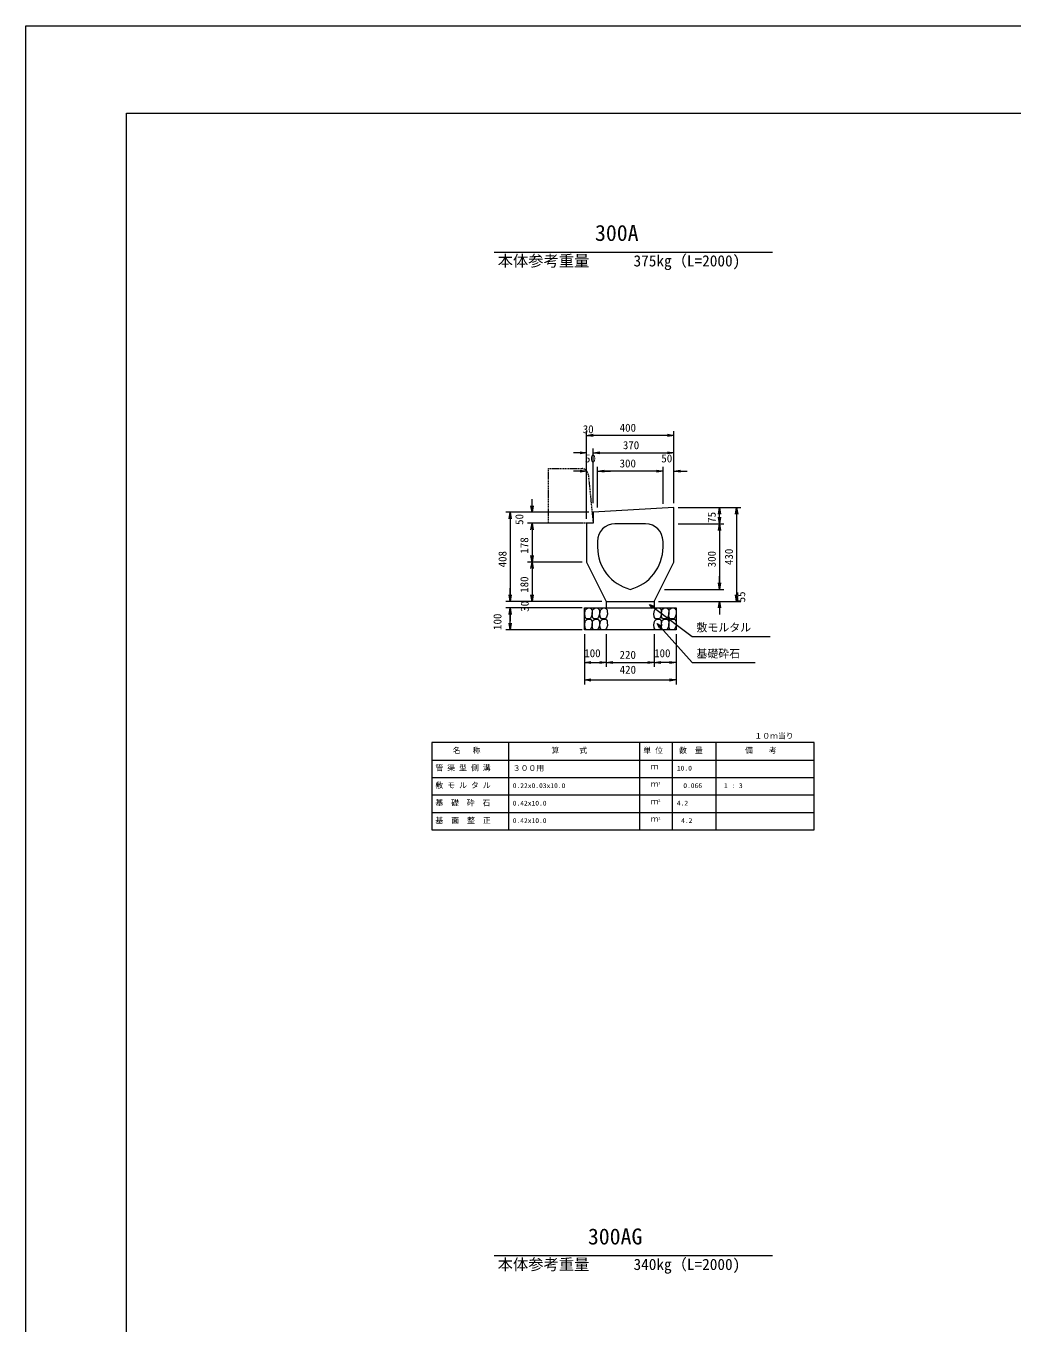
# Model space of a CAD drawing. Units: millimetres on the paper. Extents: x 0 to 841, y 0 to 594.
# Drawn here: x 0 to 225.9, y 297 to 594 of the extents above; entities that cross this region are included whole.
import ezdxf
from ezdxf.enums import TextEntityAlignment as Align

# ---------------------------------------------------------------- set-up
doc = ezdxf.new("R2010")
doc.units = ezdxf.units.MM
doc.linetypes.add('USER1', pattern=[0.375, 0.25, -0.125])
for name, color, linetype, lineweight in [('D-MTR-FRAM（材料表図枠）', 2, 'Continuous', 18), ('D-STR-DIM（寸法）', 7, 'Continuous', 18), ('D-STR-HTXT（旗揚げ）', 7, 'Continuous', 18), ('D-STR-STRn（構造物）', 7, 'Continuous', 18), ('D-STR（構造物外形線）', 1, 'Continuous', 18), ('D-TTL(外枠）', 2, 'Continuous', 18), ('DEFPOINTS_2', 8, 'Continuous', 18)]:
    doc.layers.add(name, color=color, linetype=linetype, lineweight=lineweight)
for name, color, linetype in [('D-MTR-TXT(文字列）', 7, 'Continuous'), ('D-STR-TXT（文字）', 7, 'Continuous'), ('D-TTL-TXT（文字）', 7, 'Continuous')]:
    doc.layers.add(name, color=color, linetype=linetype)
doc.styles.add('ＭＳ ゴシック', font='')
doc.styles.get('ＭＳ ゴシック').set_extended_font_data('MS Gothic')

msp = doc.modelspace()

# ---------------------------------------------------------------- linework, layer by layer
at = {"layer": 'D-MTR-FRAM（材料表図枠）'}
for p, q in [((93, 429.915), (93, 409.915)), ((180.5, 429.915), (93, 429.915)), ((110.5, 429.915), (110.5, 409.915)), ((140.5, 429.915), (140.5, 409.915)), ((148, 429.915), (148, 409.915)), ((158, 429.915), (158, 409.915)), ((180.5, 409.915), (180.5, 429.915)), ((93, 425.915), (180.5, 425.915)), ((93, 421.915), (180.5, 421.915)), ((93, 417.915), (180.5, 417.915)), ((93, 413.915), (180.5, 413.915)), ((93, 409.915), (180.5, 409.915))]:
    msp.add_line(p, q, dxfattribs=at)
at = {"layer": 'D-STR-DIM（寸法）'}
for p, q in [((128.414, 484.741), (128.414, 501.241)), ((128.414, 500.241), (129.914, 500.491)), ((129.914, 499.991), (128.414, 500.241)), ((128.414, 500.241), (129.914, 500.241)), ((146.914, 500.241), (129.914, 500.241)), ((146.914, 500.491), (148.414, 500.241)), ((148.414, 500.241), (146.914, 499.991)), ((148.414, 500.241), (146.914, 500.241)), ((148.414, 484.741), (148.414, 501.241)), ((126.914, 496.241), (125.414, 496.241)), ((126.914, 496.491), (128.414, 496.241)), ((128.414, 496.241), (126.914, 495.991)), ((128.414, 496.241), (126.914, 496.241)), ((129.914, 484.741), (129.914, 497.241)), ((129.914, 496.241), (131.414, 496.491)), ((129.914, 496.241), (131.414, 496.491)), ((131.414, 495.991), (129.914, 496.241)), ((129.914, 496.241), (131.414, 496.241)), ((131.414, 495.991), (129.914, 496.241)), ((129.914, 496.241), (131.414, 496.241)), ((131.414, 496.241), (146.914, 496.241)), ((131.414, 496.241), (132.914, 496.241)), ((146.914, 496.491), (148.414, 496.241)), ((148.414, 496.241), (146.914, 495.991)), ((148.414, 496.241), (146.914, 496.241)), ((128.414, 481.141), (128.414, 493.062)), ((130.914, 483.7), (130.914, 493.062)), ((130.914, 483.7), (130.914, 493.062)), ((145.914, 484.592), (145.914, 493.062)), ((145.914, 484.592), (145.914, 493.062)), ((148.414, 484.741), (148.414, 493.062)), ((126.914, 492.062), (125.414, 492.062)), ((126.914, 492.312), (128.414, 492.062)), ((128.414, 492.062), (126.914, 491.812)), ((128.414, 492.062), (126.914, 492.062)), ((130.914, 492.062), (132.414, 492.312)), ((130.914, 492.062), (132.414, 492.312)), ((132.414, 491.812), (130.914, 492.062)), ((130.914, 492.062), (132.414, 492.062)), ((132.414, 491.812), (130.914, 492.062)), ((130.914, 492.062), (132.414, 492.062)), ((132.414, 492.062), (133.914, 492.062)), ((144.414, 492.062), (132.414, 492.062)), ((144.414, 492.062), (142.914, 492.062)), ((144.414, 492.312), (145.914, 492.062)), ((144.414, 492.312), (145.914, 492.062)), ((145.914, 492.062), (144.414, 491.812)), ((145.914, 492.062), (144.414, 492.062)), ((145.914, 492.062), (144.414, 491.812)), ((145.914, 492.062), (144.414, 492.062)), ((148.414, 492.062), (149.914, 492.312)), ((149.914, 491.812), (148.414, 492.062)), ((148.414, 492.062), (149.914, 492.062)), ((149.914, 492.062), (151.414, 492.062)), ((115.914, 482.641), (115.664, 484.141)), ((115.914, 484.141), (115.914, 485.641)), ((116.164, 484.141), (115.914, 482.641)), ((115.914, 482.641), (115.914, 484.141)), ((127.414, 482.641), (109.914, 482.641)), ((110.664, 481.141), (110.914, 482.641)), ((110.914, 482.641), (111.164, 481.141)), ((110.914, 482.641), (110.914, 481.141)), ((110.914, 481.141), (110.914, 463.741)), ((128.914, 482.641), (114.914, 482.641)), ((149.414, 483.741), (159.841, 483.741)), ((149.414, 483.741), (163.774, 483.741)), ((158.591, 482.241), (158.841, 483.741)), ((158.841, 479.991), (158.591, 481.491)), ((158.841, 483.741), (159.091, 482.241)), ((158.841, 483.741), (158.841, 482.241)), ((158.841, 481.491), (158.841, 482.241)), ((159.091, 481.491), (158.841, 479.991)), ((158.841, 479.991), (158.841, 481.491)), ((162.524, 482.241), (162.774, 483.741)), ((162.774, 483.741), (163.024, 482.241)), ((162.774, 483.741), (162.774, 482.241)), ((162.774, 482.241), (162.774, 463.741)), ((127.414, 480.141), (114.914, 480.141)), ((127.414, 480.141), (114.914, 480.141)), ((115.664, 478.641), (115.914, 480.141)), ((115.664, 478.641), (115.914, 480.141)), ((115.914, 480.141), (116.164, 478.641)), ((115.914, 480.141), (115.914, 478.641)), ((115.914, 480.141), (116.164, 478.641)), ((115.914, 480.141), (115.914, 478.641)), ((115.914, 478.641), (115.914, 477.141)), ((115.914, 478.641), (115.914, 472.741)), ((149.414, 479.991), (159.841, 479.991)), ((149.414, 479.991), (159.841, 479.991)), ((158.591, 478.491), (158.841, 479.991)), ((158.841, 479.991), (159.091, 478.491)), ((158.841, 479.991), (158.841, 478.491)), ((158.841, 478.491), (158.841, 466.491)), ((115.914, 471.241), (115.664, 472.741)), ((116.164, 472.741), (115.914, 471.241)), ((115.914, 471.241), (115.914, 472.741)), ((127.414, 471.241), (114.914, 471.241)), ((127.414, 471.241), (114.914, 471.241)), ((115.664, 469.741), (115.914, 471.241)), ((115.914, 471.241), (116.164, 469.741)), ((115.914, 471.241), (115.914, 469.741)), ((115.914, 469.741), (115.914, 463.741)), ((158.841, 464.991), (158.591, 466.491)), ((158.841, 464.991), (158.591, 466.491)), ((158.841, 466.491), (158.841, 467.991)), ((159.091, 466.491), (158.841, 464.991)), ((158.841, 464.991), (158.841, 466.491)), ((159.091, 466.491), (158.841, 464.991)), ((158.841, 464.991), (158.841, 466.491)), ((110.914, 462.241), (110.664, 463.741)), ((110.914, 462.241), (110.664, 463.741)), ((110.914, 463.741), (110.914, 465.241)), ((111.164, 463.741), (110.914, 462.241)), ((110.914, 462.241), (110.914, 463.741)), ((111.164, 463.741), (110.914, 462.241)), ((110.914, 462.241), (110.914, 463.741)), ((115.914, 462.241), (115.664, 463.741)), ((116.164, 463.741), (115.914, 462.241)), ((115.914, 462.241), (115.914, 463.741)), ((146.289, 464.991), (159.841, 464.991)), ((146.289, 464.991), (159.841, 464.991)), ((162.774, 462.241), (162.524, 463.741)), ((163.024, 463.741), (162.774, 462.241)), ((162.774, 462.241), (162.774, 463.741)), ((131.914, 462.241), (109.914, 462.241)), ((127.414, 462.241), (109.914, 462.241)), ((126.914, 460.741), (109.914, 460.741)), ((127.414, 460.741), (109.914, 460.741)), ((110.664, 459.241), (110.914, 460.741)), ((110.664, 459.241), (110.914, 460.741)), ((110.914, 460.741), (111.164, 459.241)), ((110.914, 460.741), (110.914, 459.241)), ((110.914, 460.741), (111.164, 459.241)), ((110.914, 460.741), (110.914, 459.241)), ((131.914, 462.241), (114.914, 462.241)), ((143.504, 460.642), (142.785, 461.559)), ((142.785, 461.559), (143.866, 461.125)), ((142.785, 461.559), (143.685, 460.884)), ((144.914, 462.241), (159.841, 462.241)), ((144.914, 462.241), (163.774, 462.241)), ((158.591, 460.741), (158.841, 462.241)), ((158.841, 462.241), (159.091, 460.741)), ((158.841, 462.241), (158.841, 460.741)), ((158.841, 460.741), (158.841, 459.241)), ((110.914, 459.241), (110.914, 457.741)), ((110.914, 457.241), (110.914, 459.241)), ((127.414, 455.741), (109.914, 455.741)), ((110.914, 455.741), (110.664, 457.241)), ((111.164, 457.241), (110.914, 455.741)), ((110.914, 455.741), (110.914, 457.241)), ((127.914, 454.741), (127.914, 447.241)), ((127.914, 454.741), (127.914, 443.241)), ((132.914, 454.741), (132.914, 447.241)), ((132.914, 454.741), (132.914, 447.241)), ((143.914, 454.741), (143.914, 447.241)), ((143.914, 454.741), (143.914, 447.241)), ((145.11, 456.127), (144.586, 457.167)), ((144.586, 457.167), (145.56, 456.529)), ((144.586, 457.167), (145.335, 456.328)), ((148.914, 454.741), (148.914, 447.241)), ((148.914, 454.741), (148.914, 443.241)), ((127.914, 448.241), (129.414, 448.491)), ((131.414, 448.491), (132.914, 448.241)), ((132.914, 448.241), (134.414, 448.491)), ((142.414, 448.491), (143.914, 448.241)), ((143.914, 448.241), (145.414, 448.491)), ((147.414, 448.491), (148.914, 448.241)), ((129.414, 447.991), (127.914, 448.241)), ((127.914, 448.241), (129.414, 448.241)), ((129.414, 448.241), (131.414, 448.241)), ((132.914, 448.241), (131.414, 447.991)), ((132.914, 448.241), (131.414, 448.241)), ((134.414, 447.991), (132.914, 448.241)), ((132.914, 448.241), (134.414, 448.241)), ((134.414, 448.241), (142.414, 448.241)), ((143.914, 448.241), (142.414, 447.991)), ((143.914, 448.241), (142.414, 448.241)), ((145.414, 447.991), (143.914, 448.241)), ((143.914, 448.241), (145.414, 448.241)), ((147.414, 448.241), (145.414, 448.241)), ((148.914, 448.241), (147.414, 447.991)), ((148.914, 448.241), (147.414, 448.241)), ((127.914, 444.241), (129.414, 444.491)), ((129.414, 443.991), (127.914, 444.241)), ((127.914, 444.241), (129.414, 444.241)), ((129.414, 444.241), (147.414, 444.241)), ((147.414, 444.491), (148.914, 444.241)), ((148.914, 444.241), (147.414, 443.991)), ((148.914, 444.241), (147.414, 444.241))]:
    msp.add_line(p, q, dxfattribs=at)
at = {"layer": 'D-STR-HTXT（旗揚げ）'}
for p, q in [((107.214, 542.23), (170.997, 542.23)), ((143.685, 460.884), (152.59, 454.203)), ((145.335, 456.328), (152.573, 448.225)), ((152.59, 454.203), (170.446, 454.203)), ((152.573, 448.225), (167.047, 448.225)), ((107.214, 312.446), (170.997, 312.446))]:
    msp.add_line(p, q, dxfattribs=at)
at = {"layer": 'D-STR-STRn（構造物）', "linetype": 'USER1'}
for p, q in [((119.664, 480.141), (119.664, 492.641)), ((119.664, 492.641), (127.306, 492.641)), ((128.799, 491.29), (129.914, 480.141)), ((129.914, 480.141), (119.664, 480.141))]:
    msp.add_line(p, q, dxfattribs=at)
at = {"layer": 'D-STR-STRn（構造物）'}
for p, q in [((127.914, 460.741), (148.914, 460.741)), ((127.914, 455.741), (127.914, 460.741)), ((128.096, 460.177), (128.261, 460.474)), ((128.261, 460.474), (128.59, 460.671)), ((128.59, 460.671), (129.019, 460.737)), ((129.019, 460.737), (129.382, 460.638)), ((129.382, 460.638), (129.613, 460.342)), ((129.776, 460.177), (129.941, 460.474)), ((129.941, 460.474), (130.271, 460.671)), ((130.271, 460.671), (130.699, 460.737)), ((130.699, 460.737), (131.062, 460.638)), ((131.062, 460.638), (131.293, 460.342)), ((131.569, 460.177), (131.734, 460.474)), ((131.734, 460.474), (132.064, 460.671)), ((132.064, 460.671), (132.493, 460.737)), ((132.493, 460.737), (132.855, 460.638)), ((132.855, 460.638), (133.086, 460.342)), ((132.914, 462.241), (132.914, 460.741)), ((143.914, 462.241), (143.914, 460.741)), ((143.943, 460.177), (144.108, 460.474)), ((144.108, 460.474), (144.438, 460.671)), ((144.438, 460.671), (144.867, 460.737)), ((144.867, 460.737), (145.229, 460.638)), ((145.229, 460.638), (145.46, 460.342)), ((145.636, 460.177), (145.801, 460.474)), ((145.801, 460.474), (146.131, 460.671)), ((146.131, 460.671), (146.56, 460.737)), ((146.56, 460.737), (146.923, 460.638)), ((146.923, 460.638), (147.153, 460.342)), ((147.317, 460.177), (147.481, 460.474)), ((147.481, 460.474), (147.811, 460.671)), ((147.811, 460.671), (148.24, 460.737)), ((148.24, 460.737), (148.603, 460.638)), ((148.603, 460.638), (148.834, 460.342)), ((148.914, 460.741), (148.914, 455.741)), ((127.997, 459.386), (128.096, 460.177)), ((128.063, 458.727), (127.997, 459.386)), ((128, 456.85), (128.099, 457.641)), ((128.261, 458.331), (128.063, 458.727)), ((128.099, 457.641), (128.264, 457.937)), ((128.722, 458.233), (128.261, 458.331)), ((128.264, 457.937), (128.593, 458.135)), ((128.593, 458.135), (129.022, 458.201)), ((129.25, 458.299), (128.722, 458.233)), ((129.022, 458.201), (129.385, 458.102)), ((129.481, 458.628), (129.25, 458.299)), ((129.385, 458.102), (129.616, 457.805)), ((129.712, 459.287), (129.481, 458.628)), ((129.613, 460.342), (129.679, 459.979)), ((129.616, 457.805), (129.682, 457.443)), ((129.677, 459.386), (129.776, 460.177)), ((129.743, 458.727), (129.677, 459.386)), ((129.679, 459.979), (129.712, 459.287)), ((129.68, 456.85), (129.779, 457.641)), ((129.682, 457.443), (129.715, 456.751)), ((129.941, 458.331), (129.743, 458.727)), ((129.779, 457.641), (129.944, 457.937)), ((130.403, 458.233), (129.941, 458.331)), ((129.944, 457.937), (130.274, 458.135)), ((130.274, 458.135), (130.702, 458.201)), ((130.93, 458.299), (130.403, 458.233)), ((130.702, 458.201), (131.065, 458.102)), ((131.161, 458.628), (130.93, 458.299)), ((131.065, 458.102), (131.296, 457.805)), ((131.392, 459.287), (131.161, 458.628)), ((131.293, 460.342), (131.359, 459.979)), ((131.296, 457.805), (131.362, 457.443)), ((131.359, 459.979), (131.392, 459.287)), ((131.362, 457.443), (131.395, 456.751)), ((131.47, 459.386), (131.569, 460.177)), ((131.536, 458.727), (131.47, 459.386)), ((131.473, 456.85), (131.572, 457.641)), ((131.734, 458.331), (131.536, 458.727)), ((131.572, 457.641), (131.737, 457.937)), ((132.196, 458.233), (131.734, 458.331)), ((131.737, 457.937), (132.067, 458.135)), ((132.067, 458.135), (132.496, 458.201)), ((132.723, 458.299), (132.196, 458.233)), ((132.496, 458.201), (132.858, 458.102)), ((132.954, 458.628), (132.723, 458.299)), ((132.858, 458.102), (133.089, 457.805)), ((133.185, 459.287), (132.954, 458.628)), ((133.086, 460.342), (133.152, 459.979)), ((133.089, 457.805), (133.155, 457.443)), ((133.152, 459.979), (133.185, 459.287)), ((133.155, 457.443), (133.188, 456.751)), ((143.844, 459.386), (143.943, 460.177)), ((143.91, 458.727), (143.844, 459.386)), ((143.847, 456.85), (143.946, 457.641)), ((144.108, 458.331), (143.91, 458.727)), ((143.946, 457.641), (144.111, 457.937)), ((144.57, 458.233), (144.108, 458.331)), ((144.111, 457.937), (144.441, 458.135)), ((144.441, 458.135), (144.87, 458.201)), ((145.097, 458.299), (144.57, 458.233)), ((144.87, 458.201), (145.232, 458.102)), ((145.328, 458.628), (145.097, 458.299)), ((145.232, 458.102), (145.463, 457.805)), ((145.559, 459.287), (145.328, 458.628)), ((145.46, 460.342), (145.526, 459.979)), ((145.463, 457.805), (145.529, 457.443)), ((145.526, 459.979), (145.559, 459.287)), ((145.529, 457.443), (145.562, 456.751)), ((145.537, 459.386), (145.636, 460.177)), ((145.603, 458.727), (145.537, 459.386)), ((145.54, 456.85), (145.639, 457.641)), ((145.801, 458.331), (145.603, 458.727)), ((145.639, 457.641), (145.804, 457.937)), ((146.263, 458.233), (145.801, 458.331)), ((145.804, 457.937), (146.134, 458.135)), ((146.134, 458.135), (146.563, 458.201)), ((146.791, 458.299), (146.263, 458.233)), ((146.563, 458.201), (146.926, 458.102)), ((147.022, 458.628), (146.791, 458.299)), ((146.926, 458.102), (147.156, 457.805)), ((147.252, 459.287), (147.022, 458.628)), ((147.153, 460.342), (147.219, 459.979)), ((147.156, 457.805), (147.222, 457.443)), ((147.218, 459.386), (147.317, 460.177)), ((147.284, 458.727), (147.218, 459.386)), ((147.219, 459.979), (147.252, 459.287)), ((147.221, 456.85), (147.32, 457.641)), ((147.222, 457.443), (147.255, 456.751)), ((147.481, 458.331), (147.284, 458.727)), ((147.32, 457.641), (147.484, 457.937)), ((147.943, 458.233), (147.481, 458.331)), ((147.484, 457.937), (147.814, 458.135)), ((147.814, 458.135), (148.243, 458.201)), ((148.471, 458.299), (147.943, 458.233)), ((148.243, 458.201), (148.606, 458.102)), ((148.702, 458.628), (148.471, 458.299)), ((148.606, 458.102), (148.837, 457.805)), ((148.933, 459.287), (148.702, 458.628)), ((148.834, 460.342), (148.9, 459.979)), ((148.837, 457.805), (148.903, 457.443)), ((148.9, 459.979), (148.933, 459.287)), ((148.903, 457.443), (148.936, 456.751)), ((148.914, 455.741), (127.914, 455.741)), ((128.066, 456.19), (128, 456.85)), ((128.264, 455.795), (128.066, 456.19)), ((128.725, 455.696), (128.264, 455.795)), ((129.253, 455.762), (128.725, 455.696)), ((129.484, 456.092), (129.253, 455.762)), ((129.715, 456.751), (129.484, 456.092)), ((129.746, 456.19), (129.68, 456.85)), ((129.944, 455.795), (129.746, 456.19)), ((130.406, 455.696), (129.944, 455.795)), ((130.933, 455.762), (130.406, 455.696)), ((131.164, 456.092), (130.933, 455.762)), ((131.395, 456.751), (131.164, 456.092)), ((131.539, 456.19), (131.473, 456.85)), ((131.737, 455.795), (131.539, 456.19)), ((132.199, 455.696), (131.737, 455.795)), ((132.726, 455.762), (132.199, 455.696)), ((132.957, 456.092), (132.726, 455.762)), ((133.188, 456.751), (132.957, 456.092)), ((143.913, 456.19), (143.847, 456.85)), ((144.111, 455.795), (143.913, 456.19)), ((144.573, 455.696), (144.111, 455.795)), ((145.1, 455.762), (144.573, 455.696)), ((145.331, 456.092), (145.1, 455.762)), ((145.562, 456.751), (145.331, 456.092)), ((145.606, 456.19), (145.54, 456.85)), ((145.804, 455.795), (145.606, 456.19)), ((146.266, 455.696), (145.804, 455.795)), ((146.794, 455.762), (146.266, 455.696)), ((147.025, 456.092), (146.794, 455.762)), ((147.255, 456.751), (147.025, 456.092)), ((147.287, 456.19), (147.221, 456.85)), ((147.484, 455.795), (147.287, 456.19)), ((147.946, 455.696), (147.484, 455.795)), ((148.474, 455.762), (147.946, 455.696)), ((148.705, 456.092), (148.474, 455.762)), ((148.936, 456.751), (148.705, 456.092))]:
    msp.add_line(p, q, dxfattribs=at)
at = {"layer": 'D-STR-STRn（構造物）', "linetype": 'USER1'}
msp.add_arc((127.306, 491.141), 1.5, 5.71059, 90, dxfattribs=at)
at = {"layer": 'D-STR（構造物外形線）'}
for p, q in [((148.414, 483.741), (129.914, 482.641)), ((129.914, 482.641), (129.914, 480.141)), ((148.414, 471.241), (148.414, 483.741)), ((129.914, 480.141), (128.414, 480.141)), ((128.414, 480.141), (128.414, 471.241)), ((141.914, 479.991), (134.914, 479.991)), ((130.914, 475.991), (130.914, 474.673)), ((145.914, 474.673), (145.914, 475.991)), ((128.414, 471.241), (132.914, 462.241)), ((143.914, 462.241), (148.414, 471.241)), ((132.914, 462.241), (143.914, 462.241))]:
    msp.add_line(p, q, dxfattribs=at)
for centre, radius, start, end in [((134.914, 475.991), 4, 90, 180), ((141.914, 475.991), 4, 0, 90), ((140.914, 474.673), 10, 180, 255.52249), ((135.914, 474.673), 10, 284.47751, 0)]:
    msp.add_arc(centre, radius, start, end, dxfattribs=at)
at = {"layer": 'D-TTL(外枠）'}
for p, q in [((23, 574), (818, 574)), ((23, 20), (23, 574))]:
    msp.add_line(p, q, dxfattribs=at)
at = {"layer": 'DEFPOINTS_2'}
for p, q in [((0, 594), (841, 594)), ((0, 0), (0, 594))]:
    msp.add_line(p, q, dxfattribs=at)

# ---------------------------------------------------------------- texts
at = {"layer": 'D-MTR-TXT(文字列）', "style": 'ＭＳ ゴシック'}
for s, height, p in [('本体参考重量', 2.566, (108.045, 538.163)), ('375kg（L=2000)', 2.566, (139.164, 538.163)), ('１０ｍ当り  ', 1.283, (166.855, 430.415)), ('名   称', 1.283, (97.77, 427.098)), ('算     式', 1.283, (120.375, 427.098)), ('単 位', 1.283, (141.407, 427.089)), ('数  量', 1.283, (149.589, 427.107)), ('備    考', 1.283, (164.702, 427.094)), ('管 渠 型 側 溝', 1.283, (93.791, 423.12)), ('３００用', 1.283, (111.5, 423.04)), ('ｍ', 1.283, (143.113, 423.409)), ('10.0    ', 1.1, (149.102, 423.177)), ('敷 モ ル タ ル', 1.283, (93.791, 419.111)), ('0.22x0.03x10.0', 1.1, (111.5, 419.165)), ('ｍ', 1.283, (143.113, 419.409)), (' ３', 0.5499, (144.25, 420.165)), ('0.066', 1.1, (150.563, 419.173)), (' 1 : 3', 1.1, (159, 419.165)), ('基\u3000礎\u3000砕\u3000石', 1.283, (93.791, 415.094)), ('0.42x10.0', 1.1, (111.5, 415.165)), ('ｍ', 1.283, (143.113, 415.409)), (' ２', 0.5499, (144.25, 416.165)), ('4.2\u3000', 1.1, (149.088, 415.177)), ('基  面  整  正', 1.283, (93.791, 411.076)), (' ２', 0.5499, (144.25, 412.165)), ('0.42x10.0', 1.1, (111.5, 411.165)), ('ｍ', 1.283, (143.113, 411.409)), ('4.2', 1.1, (150.063, 411.173)), ('本体参考重量', 2.566, (108.045, 308.38)), ('340kg（L=2000)', 2.566, (139.164, 308.38))]:
    msp.add_text(s, height=height, dxfattribs=at).set_placement(p, align=Align.BOTTOM_LEFT)
at = {"layer": 'D-STR-DIM（寸法）', "style": 'ＭＳ ゴシック'}
for s, p in [('30', (127.533, 500.191)), ('400', (135.99, 500.541)), ('370', (136.721, 496.541)), ('50', (128.033, 493.512)), ('300', (135.971, 492.362)), ('50', (145.533, 493.512)), ('100', (127.882, 448.909)), ('220', (135.964, 448.541)), ('100', (143.882, 448.909)), ('420', (135.99, 445.137))]:
    msp.add_text(s, height=1.833, dxfattribs=at).set_placement(p, align=Align.BOTTOM_LEFT)
for s, p in [('50', (114.464, 479.76)), ('75', (158.541, 480.235)), ('178', (115.614, 473.178)), ('408', (110.614, 470.036)), ('300', (158.541, 470.048)), ('430', (162.474, 470.567)), ('180', (115.614, 464.209)), ('55', (165.291, 462.017)), ('30', (115.707, 459.86)), ('100', (109.464, 455.709))]:
    msp.add_text(s, height=1.833, rotation=90, dxfattribs=at).set_placement(p, align=Align.BOTTOM_LEFT)
at = {"layer": 'D-STR-TXT（文字）', "style": 'ＭＳ ゴシック'}
for s, p in [('敷モルタル', (153.59, 454.795)), ('基礎砕石', (153.573, 448.817))]:
    msp.add_text(s, height=1.833, dxfattribs=at).set_placement(p, align=Align.BOTTOM_LEFT)
at = {"layer": 'D-TTL-TXT（文字）', "style": 'ＭＳ ゴシック'}
for s, p in [('300A', (130.337, 543.678)), ('300AG', (128.713, 313.895))]:
    msp.add_text(s, height=3.666, dxfattribs=at).set_placement(p, align=Align.BOTTOM_LEFT)

doc.saveas('drawing.dxf')
